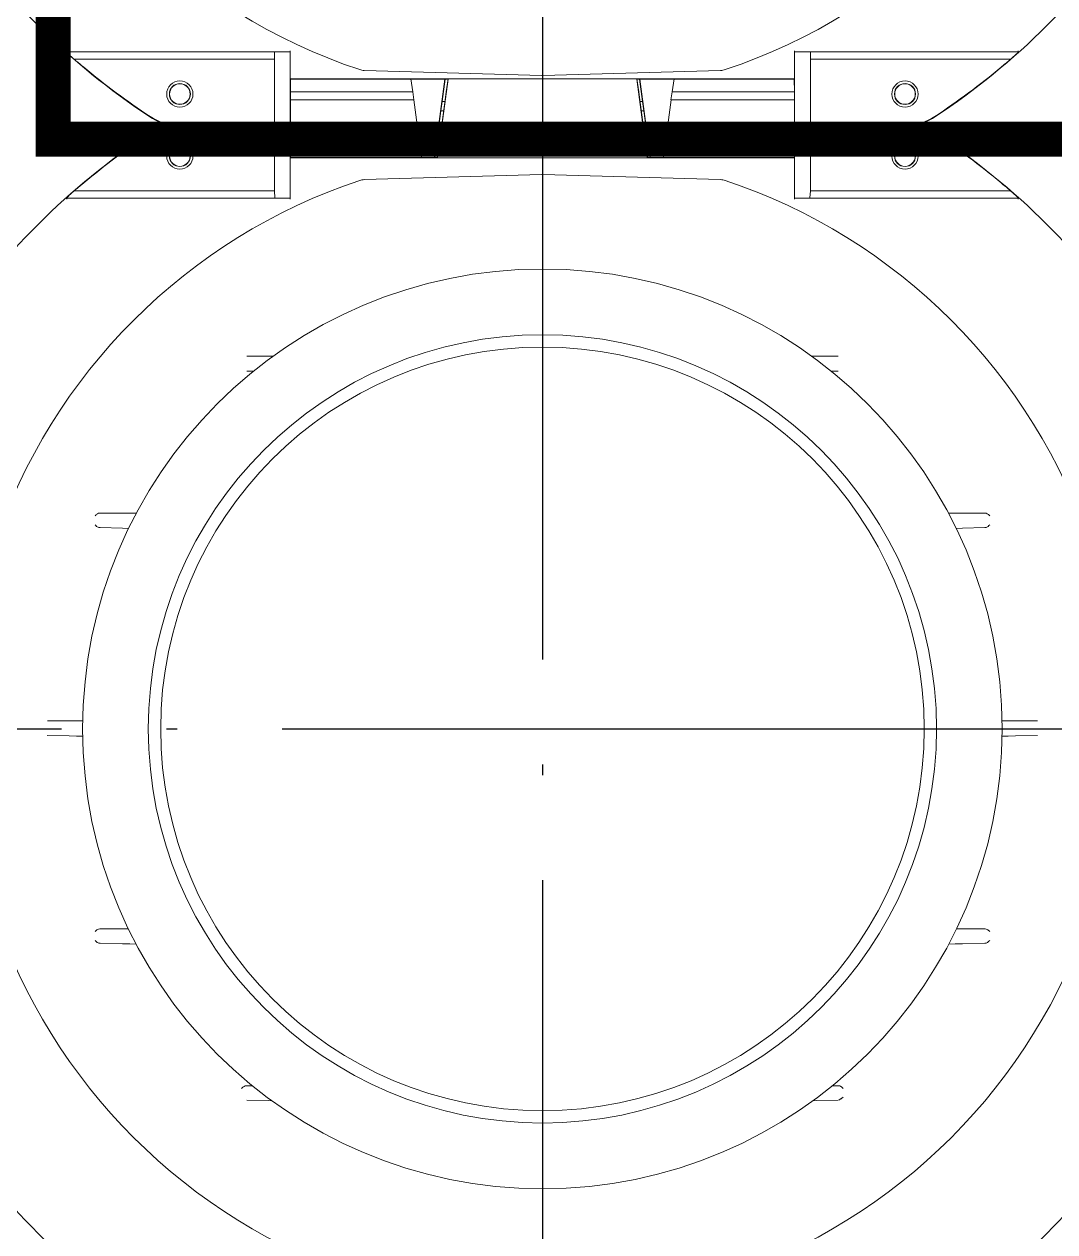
# Model space of a CAD drawing. Extents: x 3213259 to 3716512, y 332899 to 392399.
# Drawn here: x 3425213 to 3425802, y 371919 to 372609 of the extents above; entities that cross this region are included whole.
import ezdxf

# ---------------------------------------------------------------- set-up
doc = ezdxf.new("R2010")
doc.units = 0
doc.header["$LTSCALE"] = 1000
doc.header["$MEASUREMENT"] = 0
doc.linetypes.add('DASH', pattern=[0.35, 0.25, -0.1])
doc.linetypes.add('DOTE', pattern=[2.42, 2, -0.2, 0.02, -0.2])
doc.layers.add('DOTE', color=1, linetype='DOTE')
doc.layers.add('Lz3_autosign', color=7, linetype='Continuous')
doc.layers.add('Visible Edges(Roxtec)', color=7, linetype='Continuous', lineweight=18)

msp = doc.modelspace()

# ---------------------------------------------------------------- linework, layer by layer
at = {"layer": 'DOTE', "ltscale": 0.3}
msp.add_line((3422456.723, 372206.265), (3428222.872, 372206.265), dxfattribs=at)
msp.add_lwpolyline([(3425509.311, 373571.864), (3425509.311, 370842.691)], dxfattribs=at)
at = {"layer": 'Lz3_autosign', "color": 4, "linetype": 'DASH', "const_width": 20}
msp.add_lwpolyline([(3425919.339, 373953.465), (3425229.939, 373953.465), (3425229.939, 372542.965), (3425919.339, 372542.965)], close=True, dxfattribs=at)
at = {"layer": 'Visible Edges(Roxtec)'}
for p, q in [((3425365.311, 372577.249), (3425365.311, 372593.265)), ((3425653.311, 372577.249), (3425653.311, 372593.265)), ((3425237.48, 372592.665), (3425237.51, 372592.665)), ((3425237.51, 372592.665), (3425365.311, 372592.665)), ((3425356.311, 372588.508), (3425241.99, 372588.508)), ((3425356.311, 372592.585), (3425356.311, 372592.665)), ((3425356.311, 372592.585), (3425356.311, 372588.508)), ((3425356.311, 372588.508), (3425356.311, 372584.524)), ((3425653.311, 372592.665), (3425781.112, 372592.665)), ((3425662.311, 372592.665), (3425662.311, 372592.585)), ((3425662.311, 372588.508), (3425662.311, 372592.585)), ((3425662.311, 372584.524), (3425662.311, 372588.508)), ((3425662.311, 372588.508), (3425776.631, 372588.508)), ((3425781.112, 372592.665), (3425781.142, 372592.665)), ((3425356.311, 372584.524), (3425356.311, 372584.005)), ((3425356.311, 372584.005), (3425356.311, 372550.848)), ((3425407.584, 372582.127), (3425509.049, 372579.173)), ((3425509.573, 372579.173), (3425611.037, 372582.127)), ((3425662.311, 372584.005), (3425662.311, 372584.524)), ((3425662.311, 372550.848), (3425662.311, 372584.005)), ((3425365.311, 372577.249), (3425509.311, 372577.271)), ((3425365.311, 372577.249), (3425365.337, 372577.222)), ((3425365.337, 372577.222), (3425453.673, 372577.222)), ((3425365.337, 372577.222), (3425365.337, 372534.465)), ((3425365.521, 372577.365), (3425365.39, 372569.865)), ((3425434.179, 372577.365), (3425365.521, 372577.365)), ((3425435.311, 372569.865), (3425434.179, 372577.365)), ((3425447.972, 372534.465), (3425453.673, 372577.222)), ((3425449.455, 372532.26), (3425455.469, 372577.365)), ((3425449.455, 372532.26), (3425455.45, 372577.222)), ((3425453.811, 372577.065), (3425452.131, 372564.465)), ((3425453.673, 372577.222), (3425453.811, 372577.065)), ((3425453.811, 372577.065), (3425455.398, 372577.065)), ((3425454.311, 372569.865), (3425455.443, 372577.365)), ((3425454.311, 372569.865), (3425455.417, 372577.193)), ((3425455.469, 372577.365), (3425455.443, 372577.365)), ((3425455.469, 372577.365), (3425563.152, 372577.365)), ((3425509.311, 372577.271), (3425653.311, 372577.249)), ((3425563.152, 372577.365), (3425569.166, 372532.26)), ((3425563.179, 372577.365), (3425563.152, 372577.365)), ((3425563.171, 372577.222), (3425569.166, 372532.26)), ((3425563.179, 372577.365), (3425564.311, 372569.865)), ((3425563.205, 372577.193), (3425564.311, 372569.865)), ((3425563.224, 372577.065), (3425564.811, 372577.065)), ((3425564.811, 372577.065), (3425564.948, 372577.222)), ((3425566.491, 372564.465), (3425564.811, 372577.065)), ((3425564.948, 372577.222), (3425653.284, 372577.222)), ((3425564.948, 372577.222), (3425570.649, 372534.465)), ((3425584.443, 372577.365), (3425583.311, 372569.865)), ((3425653.101, 372577.365), (3425584.443, 372577.365)), ((3425653.232, 372569.865), (3425653.101, 372577.365)), ((3425653.311, 372577.249), (3425653.284, 372577.222)), ((3425653.284, 372534.465), (3425653.284, 372577.222)), ((3425365.39, 372565.365), (3425365.39, 372569.865)), ((3425365.39, 372569.865), (3425435.311, 372569.865)), ((3425435.311, 372569.865), (3425435.911, 372565.365)), ((3425454.311, 372569.865), (3425453.711, 372565.365)), ((3425454.311, 372569.865), (3425453.711, 372565.365)), ((3425564.911, 372565.365), (3425564.311, 372569.865)), ((3425564.911, 372565.365), (3425564.311, 372569.865)), ((3425582.711, 372565.365), (3425583.311, 372569.865)), ((3425583.311, 372569.865), (3425653.232, 372569.865)), ((3425653.232, 372569.865), (3425653.232, 372565.365)), ((3425435.911, 372565.365), (3425365.39, 372565.365)), ((3425365.442, 372532.365), (3425365.442, 372565.365)), ((3425435.858, 372565.365), (3425440.258, 372532.365)), ((3425451.358, 372559.065), (3425448.238, 372535.665)), ((3425453.764, 372565.365), (3425449.364, 372532.365)), ((3425453.764, 372565.365), (3425449.364, 372532.365)), ((3425452.131, 372564.465), (3425451.358, 372559.065)), ((3425451.358, 372559.065), (3425452.924, 372559.065)), ((3425453.644, 372564.465), (3425452.131, 372564.465)), ((3425453.711, 372565.365), (3425453.764, 372565.365)), ((3425453.711, 372565.365), (3425453.764, 372565.365)), ((3425564.858, 372565.365), (3425564.911, 372565.365)), ((3425569.258, 372532.365), (3425564.858, 372565.365)), ((3425564.858, 372565.365), (3425564.911, 372565.365)), ((3425569.258, 372532.365), (3425564.858, 372565.365)), ((3425566.491, 372564.465), (3425564.978, 372564.465)), ((3425565.698, 372559.065), (3425567.264, 372559.065)), ((3425567.264, 372559.065), (3425566.491, 372564.465)), ((3425570.384, 372535.665), (3425567.264, 372559.065)), ((3425578.364, 372532.365), (3425582.764, 372565.365)), ((3425653.232, 372565.365), (3425582.711, 372565.365)), ((3425653.179, 372565.365), (3425653.179, 372532.365)), ((3425301.723, 372551.265), (3425356.127, 372551.265)), ((3425301.723, 372551.082), (3425356.311, 372551.082)), ((3425301.723, 372551.082), (3425356.311, 372551.082)), ((3425356.311, 372550.848), (3425301.723, 372550.848)), ((3425356.311, 372551.082), (3425356.127, 372551.265)), ((3425356.311, 372551.082), (3425356.311, 372517.925)), ((3425356.311, 372551.082), (3425356.311, 372517.925)), ((3425662.494, 372551.265), (3425662.311, 372551.082)), ((3425662.311, 372517.925), (3425662.311, 372551.082)), ((3425662.311, 372551.082), (3425716.898, 372551.082)), ((3425662.311, 372517.925), (3425662.311, 372551.082)), ((3425662.311, 372551.082), (3425716.898, 372551.082)), ((3425716.898, 372550.848), (3425662.311, 372550.848)), ((3425662.494, 372551.265), (3425716.898, 372551.265)), ((3425365.311, 372532.234), (3425365.442, 372532.365)), ((3425365.311, 372532.234), (3425365.375, 372532.298)), ((3425365.311, 372532.234), (3425365.311, 372508.665)), ((3425365.311, 372532.234), (3425509.311, 372532.212)), ((3425365.311, 372532.234), (3425365.311, 372508.665)), ((3425365.311, 372532.234), (3425509.311, 372532.212)), ((3425447.972, 372534.465), (3425365.337, 372534.465)), ((3425365.337, 372534.465), (3425365.375, 372532.298)), ((3425365.442, 372532.365), (3425440.258, 372532.365)), ((3425440.258, 372532.365), (3425449.364, 372532.365)), ((3425447.722, 372532.298), (3425447.972, 372534.465)), ((3425447.798, 372532.365), (3425449.364, 372532.365)), ((3425448.238, 372535.665), (3425447.856, 372532.365)), ((3425449.804, 372535.665), (3425448.238, 372535.665)), ((3425449.364, 372532.365), (3425449.455, 372532.26)), ((3425449.364, 372532.365), (3425449.455, 372532.26)), ((3425449.455, 372532.26), (3425569.166, 372532.26)), ((3425449.455, 372532.26), (3425569.166, 372532.26)), ((3425509.311, 372532.212), (3425653.311, 372532.234)), ((3425509.311, 372532.212), (3425653.311, 372532.234)), ((3425570.384, 372535.665), (3425568.818, 372535.665)), ((3425569.166, 372532.26), (3425569.258, 372532.365)), ((3425569.166, 372532.26), (3425569.258, 372532.365)), ((3425569.258, 372532.365), (3425570.824, 372532.365)), ((3425569.258, 372532.365), (3425578.364, 372532.365)), ((3425570.765, 372532.365), (3425570.384, 372535.665)), ((3425570.649, 372534.465), (3425570.9, 372532.298)), ((3425653.284, 372534.465), (3425570.649, 372534.465)), ((3425578.364, 372532.365), (3425653.179, 372532.365)), ((3425653.311, 372532.234), (3425653.179, 372532.365)), ((3425653.246, 372532.298), (3425653.284, 372534.465)), ((3425653.311, 372532.234), (3425653.246, 372532.298)), ((3425653.311, 372532.234), (3425653.311, 372508.665)), ((3425653.311, 372532.234), (3425653.311, 372508.665)), ((3425356.311, 372517.925), (3425356.311, 372517.406)), ((3425356.311, 372517.925), (3425356.311, 372517.406)), ((3425356.311, 372517.406), (3425356.311, 372513.422)), ((3425356.311, 372517.406), (3425356.311, 372513.422)), ((3425509.049, 372522.757), (3425407.584, 372519.803)), ((3425509.049, 372522.757), (3425407.584, 372519.803)), ((3425611.037, 372519.803), (3425509.573, 372522.757)), ((3425611.037, 372519.803), (3425509.573, 372522.757)), ((3425662.311, 372517.406), (3425662.311, 372517.925)), ((3425662.311, 372517.406), (3425662.311, 372517.925)), ((3425662.311, 372513.422), (3425662.311, 372517.406)), ((3425662.311, 372513.422), (3425662.311, 372517.406)), ((3425356.311, 372513.422), (3425241.99, 372513.422)), ((3425356.311, 372513.422), (3425241.99, 372513.422)), ((3425356.311, 372513.422), (3425356.557, 372509.345)), ((3425356.311, 372513.422), (3425356.557, 372509.345)), ((3425662.064, 372509.345), (3425662.311, 372513.422)), ((3425662.064, 372509.345), (3425662.311, 372513.422)), ((3425662.311, 372513.422), (3425776.631, 372513.422)), ((3425662.311, 372513.422), (3425776.631, 372513.422)), ((3425237.51, 372509.265), (3425237.48, 372509.265)), ((3425237.51, 372509.265), (3425237.48, 372509.265)), ((3425365.311, 372509.265), (3425237.51, 372509.265)), ((3425365.311, 372509.265), (3425237.51, 372509.265)), ((3425781.112, 372509.265), (3425653.311, 372509.265)), ((3425781.112, 372509.265), (3425653.311, 372509.265)), ((3425781.142, 372509.265), (3425781.112, 372509.265)), ((3425781.142, 372509.265), (3425781.112, 372509.265)), ((3425352.995, 372419.029), (3425340.539, 372419.029)), ((3425352.995, 372419.029), (3425340.539, 372419.029)), ((3425352.995, 372419.029), (3425355.565, 372419.029)), ((3425352.995, 372419.029), (3425355.565, 372419.029)), ((3425663.056, 372419.029), (3425665.626, 372419.029)), ((3425663.056, 372419.029), (3425665.626, 372419.029)), ((3425678.083, 372419.029), (3425665.626, 372419.029)), ((3425678.083, 372419.029), (3425665.626, 372419.029)), ((3425340.5, 372410.547), (3425344.337, 372410.446)), ((3425340.5, 372410.547), (3425344.337, 372410.446)), ((3425674.284, 372410.446), (3425678.122, 372410.547)), ((3425674.284, 372410.446), (3425678.122, 372410.547)), ((3425256.841, 372329.423), (3425256.542, 372329.423)), ((3425269.518, 372329.423), (3425256.841, 372329.423)), ((3425269.518, 372329.423), (3425273.727, 372329.423)), ((3425277.495, 372329.423), (3425273.727, 372329.423)), ((3425744.895, 372329.423), (3425741.126, 372329.423)), ((3425744.895, 372329.423), (3425749.103, 372329.423)), ((3425761.78, 372329.423), (3425749.103, 372329.423)), ((3425762.08, 372329.423), (3425761.78, 372329.423)), ((3425256.502, 372321.147), (3425256.501, 372321.147)), ((3425256.502, 372321.147), (3425256.802, 372321.139)), ((3425256.802, 372321.139), (3425269.479, 372320.807)), ((3425273.074, 372320.713), (3425269.479, 372320.807)), ((3425749.142, 372320.807), (3425745.548, 372320.713)), ((3425749.142, 372320.807), (3425761.82, 372321.139)), ((3425761.82, 372321.139), (3425762.119, 372321.147)), ((3425762.12, 372321.147), (3425762.119, 372321.147)), ((3425239.22, 372210.765), (3425226.665, 372210.765)), ((3425239.22, 372210.765), (3425243.429, 372210.765)), ((3425246.849, 372210.765), (3425243.429, 372210.765)), ((3425775.193, 372210.765), (3425771.772, 372210.765)), ((3425775.193, 372210.765), (3425779.401, 372210.765)), ((3425791.956, 372210.765), (3425779.401, 372210.765)), ((3425226.626, 372202.558), (3425239.181, 372202.229)), ((3425243.389, 372202.119), (3425239.181, 372202.229)), ((3425243.389, 372202.119), (3425246.845, 372202.028)), ((3425771.777, 372202.028), (3425775.232, 372202.119)), ((3425779.441, 372202.229), (3425775.232, 372202.119)), ((3425779.441, 372202.229), (3425791.996, 372202.558)), ((3425256.841, 372092.107), (3425256.542, 372092.107)), ((3425269.518, 372092.107), (3425256.841, 372092.107)), ((3425269.518, 372092.107), (3425272.933, 372092.107)), ((3425745.688, 372092.107), (3425749.103, 372092.107)), ((3425761.78, 372092.107), (3425749.103, 372092.107)), ((3425762.08, 372092.107), (3425761.78, 372092.107)), ((3425256.502, 372083.957), (3425256.501, 372083.957)), ((3425256.502, 372083.957), (3425256.802, 372083.949)), ((3425256.802, 372083.949), (3425269.479, 372083.617)), ((3425273.688, 372083.507), (3425269.479, 372083.617)), ((3425273.688, 372083.507), (3425277.334, 372083.411)), ((3425741.287, 372083.411), (3425744.934, 372083.507)), ((3425749.142, 372083.617), (3425744.934, 372083.507)), ((3425749.142, 372083.617), (3425761.82, 372083.949)), ((3425761.82, 372083.949), (3425762.119, 372083.957)), ((3425762.12, 372083.957), (3425762.119, 372083.957)), ((3425340.501, 372002.501), (3425340.201, 372002.501)), ((3425343.822, 372002.501), (3425340.501, 372002.501)), ((3425678.121, 372002.501), (3425674.799, 372002.501)), ((3425678.42, 372002.501), (3425678.121, 372002.501)), ((3425340.5, 371994.363), (3425352.956, 371994.037)), ((3425354.896, 371993.986), (3425352.956, 371994.037)), ((3425665.666, 371994.037), (3425663.726, 371993.986)), ((3425665.666, 371994.037), (3425678.122, 371994.363))]:
    msp.add_line(p, q, dxfattribs=at)
for centre, radius in [((3425302.311, 372568.665), 7.5), ((3425302.311, 372568.665), 6), ((3425302.311, 372568.665), 5.88), ((3425716.311, 372568.665), 7.5), ((3425716.311, 372568.665), 6), ((3425716.311, 372568.665), 5.88), ((3425302.311, 372533.265), 7.5), ((3425302.311, 372533.265), 7.5), ((3425302.311, 372533.265), 6), ((3425302.311, 372533.265), 6), ((3425302.311, 372533.265), 5.88), ((3425302.311, 372533.265), 5.88), ((3425716.311, 372533.265), 7.5), ((3425716.311, 372533.265), 7.5), ((3425716.311, 372533.265), 6), ((3425716.311, 372533.265), 6), ((3425716.311, 372533.265), 5.88), ((3425716.311, 372533.265), 5.88), ((3425509.311, 372206.265), 262.5), ((3425509.311, 372206.265), 225), ((3425509.311, 372206.265), 217.95)]:
    msp.add_circle(centre, radius, dxfattribs=at)
for centre, radius, start, end in [((3425509.311, 372895.665), 330, 198.450374, 251.573396), ((3425509.311, 372895.665), 330, 288.426604, 341.549626), ((3425509.311, 372895.665), 407.25, 213.385197, 236.614803), ((3425509.311, 372895.665), 407.25, 303.385197, 326.614803), ((3425509.311, 372895.665), 407.067, 229.962582, 236.614803), ((3425407.846, 372591.123), 9, 251.573396, 268.33235), ((3425610.776, 372591.123), 9, 271.66765, 288.426604), ((3425509.311, 372895.665), 407.067, 303.385197, 310.037418), ((3425509.311, 372588.169), 9, 268.33235, 270.000003), ((3425509.311, 372588.169), 9, 270.000003, 271.66765), ((3425301.723, 372580.665), 30, 236.614803, 261.890386), ((3425301.723, 372580.665), 29.817, 236.614803, 270), ((3425716.898, 372580.665), 29.817, 270, 303.385197), ((3425716.898, 372580.665), 30, 278.109614, 303.385197), ((3425509.311, 372206.265), 407.25, 123.385197, 146.614803), ((3425509.311, 372206.265), 407.25, 123.385197, 146.614803), ((3425509.311, 372206.265), 407.067, 123.385197, 130.037418), ((3425509.311, 372206.265), 407.067, 123.385197, 130.037418), ((3425301.723, 372521.265), 30, 90, 123.385197), ((3425301.723, 372521.265), 30, 98.109614, 123.385197), ((3425301.723, 372521.265), 29.817, 90, 123.385197), ((3425301.723, 372521.265), 29.817, 90, 123.385197), ((3425716.898, 372521.265), 30, 56.614803, 90), ((3425716.898, 372521.265), 29.817, 56.614803, 90), ((3425716.898, 372521.265), 29.817, 56.614803, 90), ((3425716.898, 372521.265), 30, 56.614803, 81.890386), ((3425509.311, 372206.265), 407.067, 49.962582, 56.614803), ((3425509.311, 372206.265), 407.067, 49.962582, 56.614803), ((3425509.311, 372206.265), 407.25, 33.385197, 56.614803), ((3425509.311, 372206.265), 407.25, 33.385197, 56.614803), ((3425509.311, 372206.265), 330, 108.426604, 161.549626), ((3425407.846, 372510.807), 9, 91.66765, 108.426604), ((3425407.846, 372510.807), 9, 91.66765, 108.426604), ((3425509.311, 372513.761), 9, 89.999997, 91.66765), ((3425509.311, 372513.761), 9, 89.999997, 91.66765), ((3425509.311, 372513.761), 9, 88.33235, 89.999997), ((3425509.311, 372513.761), 9, 88.33235, 89.999997), ((3425610.776, 372510.807), 9, 71.573396, 88.33235), ((3425610.776, 372510.807), 9, 71.573396, 88.33235), ((3425509.311, 372206.265), 330, 18.450374, 71.573396), ((3425509.311, 372206.265), 330, 198.450374, 251.573396), ((3425509.311, 372206.265), 330, 288.426604, 341.549626), ((3425509.311, 372206.265), 407.25, 213.385197, 236.614803), ((3425509.311, 372206.265), 407.25, 303.385197, 326.614803)]:
    msp.add_arc(centre, radius, start, end, dxfattribs=at)
for centre, major_axis, ratio, start_param, end_param in [((3425238.174, 372592.043), (0.694, -0.622), 0.0114724, 3.1290907, 3.6427792), ((3425236.37, 372593.687), (1.14, -1.022), 0.008928, 6.2732277, 6.2910629), ((3425509.311, 372883.624), (0, 398.27), 0.9995429, 2.3902294, 2.4053465), ((3425509.311, 372908.268), (0, 416.86), 0.9995429, 2.4450553, 2.4600865), ((3425509.311, 372908.268), (0, 416.86), 0.9995429, 3.8230988, 3.83813), ((3425509.311, 372883.624), (0, 398.27), 0.9995429, 3.8778388, 3.8929559), ((3425780.448, 372592.043), (0.694, 0.622), 0.0114724, 5.7819988, 6.2956872), ((3425782.252, 372593.688), (1.141, 1.023), 0.0089265, 3.1337164, 3.1515485), ((3425509.311, 372193.662), (0, 416.86), 0.9995429, 0.6815062, 0.6965374), ((3425509.311, 372193.662), (0, 416.86), 0.9995429, 0.6815062, 0.6965374), ((3425509.311, 372193.662), (0, 416.86), 0.9995429, 5.5866479, 5.6016791), ((3425509.311, 372193.662), (0, 416.86), 0.9995429, 5.5866479, 5.6016791), ((3425509.311, 372218.306), (0, 398.27), 0.9995429, 0.7362461, 0.7513633), ((3425509.311, 372218.306), (0, 398.27), 0.9995429, 0.7362461, 0.7513633), ((3425509.311, 372218.306), (0, 398.27), 0.9995429, 5.531822, 5.5469392), ((3425509.311, 372218.306), (0, 398.27), 0.9995429, 5.531822, 5.5469392), ((3425238.174, 372509.887), (0.694, 0.622), 0.0114724, 2.6404061, 3.1540945), ((3425238.174, 372509.887), (0.694, 0.622), 0.0114724, 2.6404061, 3.1540946), ((3425236.371, 372508.243), (1.139, 1.022), 0.0089307, 6.2753054, 6.2931458), ((3425236.371, 372508.243), (1.139, 1.022), 0.0089307, 6.2753054, 6.2931458), ((3425356.547, 372509.865), (0.018, -0.6), 0.0174391, 5.7590591, 6.2826579), ((3425356.547, 372509.865), (0.018, -0.6), 0.0174391, 5.7590591, 6.2826579), ((3425662.075, 372509.865), (0.018, 0.6), 0.0174391, 3.1421201, 3.6657188), ((3425662.075, 372509.865), (0.018, 0.6), 0.0174391, 3.1421201, 3.6657188), ((3425780.448, 372509.887), (0.694, -0.622), 0.0114724, 6.2706834, 6.7843719), ((3425780.448, 372509.887), (0.694, -0.622), 0.0114724, 6.2706834, 6.7843719), ((3425782.252, 372508.243), (1.14, -1.022), 0.0089284, 3.1316346, 3.1494706), ((3425782.252, 372508.243), (1.14, -1.022), 0.0089284, 3.1316346, 3.1494706)]:
    msp.add_ellipse(centre, major_axis=major_axis, ratio=ratio, start_param=start_param, end_param=end_param, dxfattribs=at)
for points, knots in [([(3425237.51, 372592.665), (3425237.51, 372592.666), (3425237.514, 372592.677), (3425237.529, 372592.714), (3425237.539, 372592.741), (3425237.562, 372592.806), (3425237.58, 372592.86), (3425237.632, 372592.995), (3425237.652, 372593.046), (3425237.693, 372593.15), (3425237.713, 372593.205), (3425237.734, 372593.262), (3425237.734, 372593.263), (3425237.735, 372593.265)], [-0.047196533, -0.047196533, -0.047196533, -0.047196533, -0.03499642, -0.03499642, -0.022653896, -0.022653896, -0.011662345, -0.011662345, -0.005873557, -0.005873557, 0, 0, 0.000155325, 0.000155325, 0.000155325, 0.000155325]), ([(3425780.887, 372593.265), (3425780.887, 372593.263), (3425780.888, 372593.262), (3425780.908, 372593.205), (3425780.929, 372593.15), (3425780.969, 372593.046), (3425780.989, 372592.996), (3425781.041, 372592.86), (3425781.059, 372592.806), (3425781.083, 372592.741), (3425781.093, 372592.714), (3425781.107, 372592.677), (3425781.111, 372592.666), (3425781.111, 372592.665)], [-0.0231312, -0.0231312, -0.0231312, -0.0231312, -0.023055344, -0.023055344, -0.020186994, -0.020186994, -0.017360303, -0.017360303, -0.011990811, -0.011990811, -0.005960597, -0.005960597, 0, 0, 0, 0]), ([(3425247.45, 372584.005), (3425247.447, 372584.007), (3425247.443, 372584.01), (3425247.348, 372584.09), (3425247.248, 372584.174), (3425247.057, 372584.333), (3425246.966, 372584.408), (3425246.869, 372584.488), (3425246.846, 372584.507), (3425246.824, 372584.524)], [0.116577234, 0.116577234, 0.116577234, 0.116577234, 0.116991496, 0.116991496, 0.129044004, 0.129044004, 0.141096511, 0.141096511, 0.144961576, 0.144961576, 0.144961576, 0.144961576]), ([(3425771.797, 372584.524), (3425771.776, 372584.507), (3425771.752, 372584.488), (3425771.655, 372584.408), (3425771.565, 372584.333), (3425771.374, 372584.174), (3425771.274, 372584.09), (3425771.178, 372584.01), (3425771.175, 372584.007), (3425771.172, 372584.005)], [0.089140982, 0.089140982, 0.089140982, 0.089140982, 0.093006046, 0.093006046, 0.105058554, 0.105058554, 0.117111061, 0.117111061, 0.117525323, 0.117525323, 0.117525323, 0.117525323]), ([(3425246.824, 372517.406), (3425246.846, 372517.423), (3425246.869, 372517.442), (3425246.966, 372517.522), (3425247.057, 372517.597), (3425247.248, 372517.756), (3425247.348, 372517.84), (3425247.443, 372517.92), (3425247.447, 372517.922), (3425247.45, 372517.925)], [0.089140982, 0.089140982, 0.089140982, 0.089140982, 0.093006046, 0.093006046, 0.105058554, 0.105058554, 0.117111061, 0.117111061, 0.117525323, 0.117525323, 0.117525323, 0.117525323]), ([(3425246.824, 372517.406), (3425246.846, 372517.423), (3425246.869, 372517.442), (3425246.966, 372517.522), (3425247.057, 372517.597), (3425247.248, 372517.756), (3425247.348, 372517.84), (3425247.443, 372517.92), (3425247.447, 372517.922), (3425247.45, 372517.925)], [0.089140982, 0.089140982, 0.089140982, 0.089140982, 0.093006046, 0.093006046, 0.105058554, 0.105058554, 0.117111061, 0.117111061, 0.117525323, 0.117525323, 0.117525323, 0.117525323]), ([(3425771.172, 372517.925), (3425771.175, 372517.922), (3425771.178, 372517.92), (3425771.274, 372517.84), (3425771.374, 372517.756), (3425771.565, 372517.597), (3425771.655, 372517.522), (3425771.752, 372517.442), (3425771.776, 372517.423), (3425771.797, 372517.406)], [0.038500442, 0.038500442, 0.038500442, 0.038500442, 0.038914705, 0.038914705, 0.050967212, 0.050967212, 0.063019719, 0.063019719, 0.066884784, 0.066884784, 0.066884784, 0.066884784]), ([(3425771.172, 372517.925), (3425771.175, 372517.922), (3425771.178, 372517.92), (3425771.274, 372517.84), (3425771.374, 372517.756), (3425771.565, 372517.597), (3425771.655, 372517.522), (3425771.752, 372517.442), (3425771.776, 372517.423), (3425771.797, 372517.406)], [0.038500442, 0.038500442, 0.038500442, 0.038500442, 0.038914705, 0.038914705, 0.050967212, 0.050967212, 0.063019719, 0.063019719, 0.066884784, 0.066884784, 0.066884784, 0.066884784]), ([(3425237.735, 372508.665), (3425237.734, 372508.666), (3425237.734, 372508.668), (3425237.713, 372508.725), (3425237.693, 372508.779), (3425237.652, 372508.884), (3425237.632, 372508.934), (3425237.58, 372509.07), (3425237.562, 372509.124), (3425237.539, 372509.189), (3425237.529, 372509.216), (3425237.514, 372509.253), (3425237.51, 372509.263), (3425237.51, 372509.265)], [-0.023130484, -0.023130484, -0.023130484, -0.023130484, -0.02305461, -0.02305461, -0.020186463, -0.020186463, -0.017359695, -0.017359695, -0.011990336, -0.011990336, -0.005960363, -0.005960363, 0, 0, 0, 0]), ([(3425237.735, 372508.665), (3425237.734, 372508.666), (3425237.734, 372508.668), (3425237.713, 372508.725), (3425237.693, 372508.779), (3425237.652, 372508.884), (3425237.632, 372508.934), (3425237.58, 372509.07), (3425237.562, 372509.124), (3425237.539, 372509.189), (3425237.529, 372509.216), (3425237.514, 372509.253), (3425237.51, 372509.263), (3425237.51, 372509.265)], [-0.023130484, -0.023130484, -0.023130484, -0.023130484, -0.02305461, -0.02305461, -0.020186463, -0.020186463, -0.017359695, -0.017359695, -0.011990336, -0.011990336, -0.005960363, -0.005960363, 0, 0, 0, 0]), ([(3425781.111, 372509.265), (3425781.111, 372509.263), (3425781.107, 372509.253), (3425781.093, 372509.216), (3425781.083, 372509.189), (3425781.059, 372509.124), (3425781.041, 372509.07), (3425780.989, 372508.934), (3425780.969, 372508.884), (3425780.929, 372508.779), (3425780.908, 372508.725), (3425780.888, 372508.668), (3425780.887, 372508.666), (3425780.887, 372508.665)], [-0.047187741, -0.047187741, -0.047187741, -0.047187741, -0.03498981, -0.03498981, -0.022649484, -0.022649484, -0.011660059, -0.011660059, -0.005872689, -0.005872689, 0, 0, 0.000155256, 0.000155256, 0.000155256, 0.000155256]), ([(3425781.111, 372509.265), (3425781.111, 372509.263), (3425781.107, 372509.253), (3425781.093, 372509.216), (3425781.083, 372509.189), (3425781.059, 372509.124), (3425781.041, 372509.07), (3425780.989, 372508.934), (3425780.969, 372508.884), (3425780.929, 372508.779), (3425780.908, 372508.725), (3425780.888, 372508.668), (3425780.887, 372508.666), (3425780.887, 372508.665)], [-0.047187741, -0.047187741, -0.047187741, -0.047187741, -0.03498981, -0.03498981, -0.022649484, -0.022649484, -0.011660059, -0.011660059, -0.005872689, -0.005872689, 0, 0, 0.000155256, 0.000155256, 0.000155256, 0.000155256]), ([(3425253.944, 372327.923), (3425254.359, 372328.338), (3425254.867, 372328.829), (3425255.721, 372329.288), (3425256.16, 372329.423), (3425256.542, 372329.423)], [-0.349779143, -0.349779143, -0.349779143, -0.349779143, -0.290997733, -0.290997733, -0.25276612, -0.25276612, -0.25276612, -0.25276612]), ([(3425762.08, 372329.423), (3425762.462, 372329.423), (3425762.901, 372329.288), (3425763.755, 372328.829), (3425764.262, 372328.338), (3425764.678, 372327.923)], [-0.097013023, -0.097013023, -0.097013023, -0.097013023, -0.05878141, -0.05878141, 0, 0, 0, 0]), ([(3425256.502, 372321.147), (3425256.219, 372321.154), (3425255.918, 372321.224), (3425255.303, 372321.499), (3425255.042, 372321.683), (3425254.503, 372322.127), (3425254.215, 372322.43), (3425253.948, 372322.709), (3425253.946, 372322.711), (3425253.944, 372322.714)], [-0.091025559, -0.091025559, -0.091025559, -0.091025559, -0.064930349, -0.064930349, -0.038287814, -0.038287814, 0, 0, 0.000334756, 0.000334756, 0.000334756, 0.000334756]), ([(3425764.678, 372322.714), (3425764.675, 372322.711), (3425764.673, 372322.709), (3425764.406, 372322.43), (3425764.119, 372322.127), (3425763.58, 372321.683), (3425763.318, 372321.499), (3425762.703, 372321.224), (3425762.402, 372321.154), (3425762.119, 372321.147)], [-0.098473369, -0.098473369, -0.098473369, -0.098473369, -0.098112549, -0.098112549, -0.056843756, -0.056843756, -0.028126908, -0.028126908, 0, 0, 0, 0]), ([(3425253.944, 372090.607), (3425254.359, 372091.023), (3425254.867, 372091.513), (3425255.721, 372091.973), (3425256.16, 372092.107), (3425256.542, 372092.107)], [-0.349779143, -0.349779143, -0.349779143, -0.349779143, -0.290997733, -0.290997733, -0.25276612, -0.25276612, -0.25276612, -0.25276612]), ([(3425762.08, 372092.107), (3425762.462, 372092.107), (3425762.901, 372091.973), (3425763.755, 372091.513), (3425764.262, 372091.023), (3425764.678, 372090.607)], [-0.097013023, -0.097013023, -0.097013023, -0.097013023, -0.05878141, -0.05878141, 0, 0, 0, 0]), ([(3425256.502, 372083.957), (3425256.219, 372083.964), (3425255.918, 372084.034), (3425255.303, 372084.309), (3425255.042, 372084.493), (3425254.503, 372084.937), (3425254.215, 372085.24), (3425253.948, 372085.519), (3425253.946, 372085.521), (3425253.944, 372085.524)], [-0.091022802, -0.091022802, -0.091022802, -0.091022802, -0.064928191, -0.064928191, -0.038286778, -0.038286778, 0, 0, 0.00033477, 0.00033477, 0.00033477, 0.00033477]), ([(3425764.678, 372085.524), (3425764.675, 372085.521), (3425764.673, 372085.519), (3425764.406, 372085.24), (3425764.119, 372084.937), (3425763.58, 372084.493), (3425763.318, 372084.309), (3425762.703, 372084.034), (3425762.402, 372083.964), (3425762.119, 372083.957)], [-0.09847248, -0.09847248, -0.09847248, -0.09847248, -0.098111638, -0.098111638, -0.056843094, -0.056843094, -0.028126853, -0.028126853, 0, 0, 0, 0]), ([(3425337.603, 372001.001), (3425338.019, 372001.417), (3425338.526, 372001.907), (3425339.38, 372002.366), (3425339.819, 372002.501), (3425340.201, 372002.501)], [-0.349779143, -0.349779143, -0.349779143, -0.349779143, -0.290997733, -0.290997733, -0.25276612, -0.25276612, -0.25276612, -0.25276612]), ([(3425678.42, 372002.501), (3425678.803, 372002.501), (3425679.241, 372002.366), (3425680.095, 372001.907), (3425680.603, 372001.417), (3425681.018, 372001.001)], [-0.097013023, -0.097013023, -0.097013023, -0.097013023, -0.05878141, -0.05878141, 0, 0, 0, 0]), ([(3425681.018, 371995.939), (3425681.015, 371995.938), (3425681.013, 371995.936), (3425680.51, 371995.67), (3425679.884, 371995.274), (3425679.223, 371994.726), (3425678.811, 371994.499), (3425678.527, 371994.423)], [-0.00025444, -0.00025444, -0.00025444, -0.00025444, 0, 0, 0.04504646, 0.0675697, 0.11261616, 0.11261616, 0.11261616, 0.11261616])]:
    msp.add_open_spline(points, degree=3, knots=knots, dxfattribs=at)

doc.saveas('drawing.dxf')
